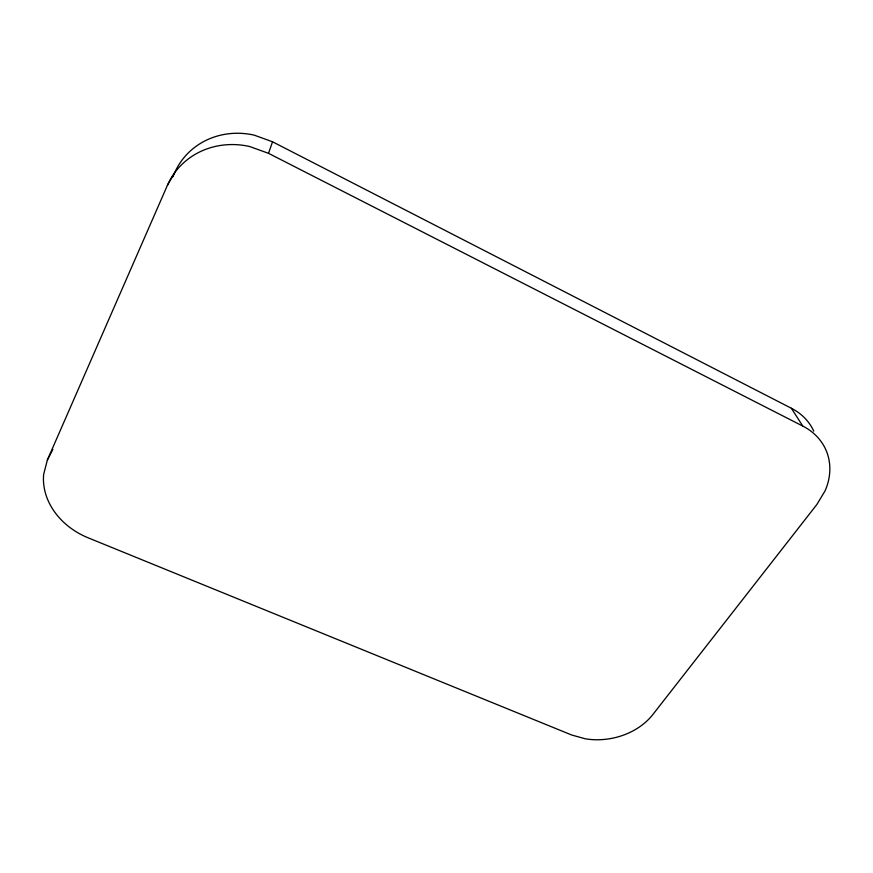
<?xml version="1.0" encoding="UTF-8"?>
<svg xmlns="http://www.w3.org/2000/svg" width="873" height="873" viewBox="0 0 873 873"><rect width="100%" height="100%" fill="white"/><g stroke="black" fill="none" stroke-linecap="round" stroke-linejoin="round"><path stroke-width="1.31" d="M47.349 460.06L43.65 474.377A69.382 57.432 17.6 0 0 88.184 537.833L571.695 735.011L585.39 738.82A60.477 47.033 -10.3 0 0 652.862 714.518L816.822 504.561L825.029 490.942A68.159 55.85 -23.3 0 0 802.8 426.089L791.385 408.269L272.54 141.786L254.207 135.14A74.936 69.687 34 0 0 174.535 172.985L167.376 185.403L47.349 460.06L52.86 449.431M802.8 426.089L268.513 153.321L272.54 141.786M172.898 176.728L174.535 172.985M268.513 153.321L249.569 146.489A77.271 71.597 32.3 0 0 167.376 185.403M791.385 408.269A66.272 54.813 -23.8 0 1 813.767 431.142"/></g></svg>
